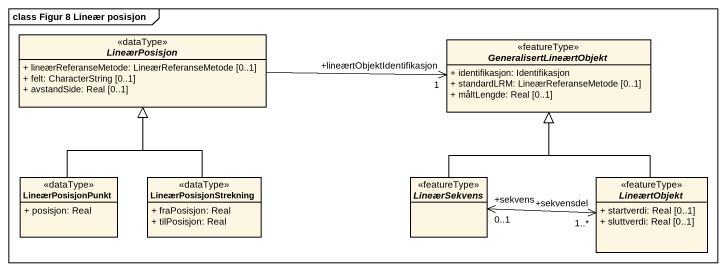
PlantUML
@startuml
mainframe class Figur 8 Lineær posisjon
hide circle
hide empty members
skinparam classAttributeIconSize 0
abstract class LineærPosisjon <<dataType>> {
  + lineærReferanseMetode: LineærReferanseMetode [0..1]
  + felt: CharacterString [0..1]
  + avstandSide: Real [0..1]
}
abstract class GeneralisertLineærtObjekt <<featureType>> {
  + identifikasjon: Identifikasjon
  + standardLRM: LineærReferanseMetode [0..1]
  + måltLengde: Real [0..1]
}
class LineærPosisjonPunkt <<dataType>> {
  + posisjon: Real
}
class LineærPosisjonStrekning <<dataType>> {
  + fraPosisjon: Real
  + tilPosisjon: Real
}
abstract class LineærSekvens <<featureType>>
abstract class LineærtObjekt <<featureType>> {
  + startverdi: Real [0..1]
  + sluttverdi: Real [0..1]
}
LineærPosisjon -right-> "+lineærtObjektIdentifikasjon\n1" GeneralisertLineærtObjekt
LineærPosisjonPunkt -up-|> LineærPosisjon
LineærPosisjonStrekning -up-|> LineærPosisjon
LineærSekvens -up-|> GeneralisertLineærtObjekt
LineærtObjekt -up-|> GeneralisertLineærtObjekt
LineærtObjekt "+sekvensdel\n1..*" <-left-> "+sekvens\n0..1" LineærSekvens
@enduml
